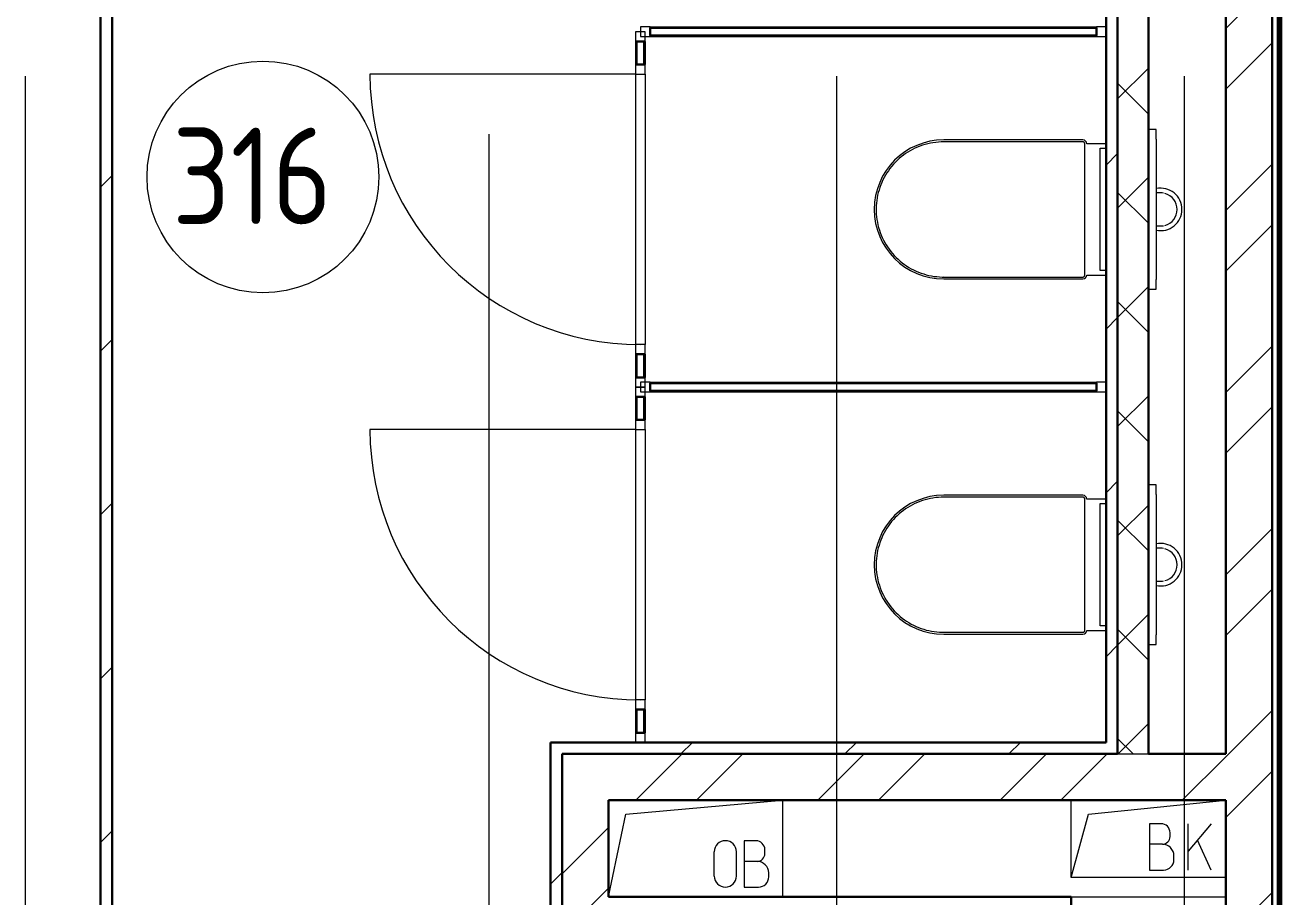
# Model space of a CAD drawing. Header units: millimetres. Extents: x -259809 to 472825, y -397243 to 31861.
# Drawn here: x 291771 to 295024, y -360077 to -357820 of the extents above; entities that cross this region are included whole.
import ezdxf

# ---------------------------------------------------------------- set-up
doc = ezdxf.new("R2010")
doc.units = ezdxf.units.MM
doc.linetypes.add('ADSK_Линия сетки', pattern=[25, 20, -2.5, 0, -2.5])
for name, color, linetype, lineweight in [('Витраж', 252, 'Continuous', 9), ('Двери', 252, 'Continuous', 9), ('Марки помещений', 252, 'Continuous', 20), ('Ограждение', 252, 'Continuous', 9), ('Оси', 252, 'Continuous', 9), ('Перекрытие', 252, 'Continuous', 18), ('Сантехника', 252, 'Continuous', 18), ('Стены внутренние', 252, 'Continuous', 18), ('Стены наружные', 252, 'Continuous', 18), ('Стены разрез', 7, 'Continuous', 30), ('Стены штриховка', 7, 'Continuous', 9)]:
    doc.layers.add(name, color=color, linetype=linetype, lineweight=lineweight)
doc.styles.add('GOST Common_2', font='', dxfattribs={"width": 0.9, "height": 250})
doc.styles.get('GOST Common_2').set_extended_font_data('GOST type B')

# ---------------------------------------------------------------- blocks, each defined once
blk = doc.blocks.new('3 этаж')
at = {"color": 251, "lineweight": 18, "true_color": 0x636466}
for p, q in [((293325.9, -7174.3), (293731.4, -7138.4)), ((293731.4, -7138.4), (293731.4, -7388.4)), ((294478.8, -7338.4), (294478.8, -7138.4)), ((294523.4, -7174.3), (294878.8, -7138.4)), ((293281.4, -7388.4), (293325.9, -7174.3)), ((294478.8, -7338.4), (294523.4, -7174.3)), ((294711.1, -7198.9), (294681.1, -7198.9)), ((294681.1, -7198.9), (294681.1, -7318.9)), ((294841.1, -7198.9), (294781.1, -7270.4)), ((294781.1, -7318.9), (294781.1, -7198.9)), ((293662.5, -7243.1), (293632.5, -7243.1)), ((293632.5, -7243.1), (293632.5, -7363.1)), ((294714.5, -7252.2), (294681.1, -7252.2)), ((294734.5, -7232.2), (294734.5, -7222.2)), ((294841.1, -7318.9), (294805.2, -7241.8)), ((293555, -7334.5), (293555, -7271.8)), ((293612.4, -7334.5), (293612.4, -7271.8)), ((293685.8, -7276.5), (293685.8, -7266.5)), ((294744.5, -7292.2), (294744.5, -7282.2)), ((293665.8, -7296.5), (293632.5, -7296.5)), ((293695.8, -7336.5), (293695.8, -7326.5)), ((294878.8, -7338.4), (294478.8, -7338.4)), ((294681.1, -7318.9), (294717.8, -7318.9)), ((293632.5, -7363.1), (293669.2, -7363.1))]:
    blk.add_line(p, q, dxfattribs=at)
for centre, radius, start, end in [((294711.1, -7222.2), 23.3, 0, 90), ((293583.7, -7271.8), 28.7, 0, 180), ((293662.5, -7266.5), 23.3, 0, 90), ((294714.5, -7232.2), 20, 270, 0), ((294714.5, -7282.2), 30, 0, 90), ((293665.8, -7276.5), 20, 270, 0), ((293665.8, -7326.5), 30, 0, 90), ((294717.8, -7292.2), 26.7, 270, 0), ((293583.7, -7334.5), 28.7, 180, 0), ((293669.2, -7336.5), 26.7, 270, 0)]:
    blk.add_arc(centre, radius, start, end, dxfattribs=at)
at = {"layer": 'Витраж', "color": 251, "lineweight": 18, "true_color": 0x636466, "extrusion": (0, 0, -1)}
for p, q in [((293388.8, -5135.9), (293363.8, -5135.9)), ((293363.8, -5135.9), (293363.8, -5160.9)), ((293388.8, -5160.9), (293388.8, -5135.9)), ((293376.3, -5148.4), (293351.3, -5148.4)), ((293351.3, -5148.4), (293351.3, -5173.4)), ((293363.8, -5160.9), (293388.8, -5160.9)), ((293376.3, -5173.4), (293376.3, -5148.4)), ((293351.3, -5173.4), (293376.3, -5173.4)), ((293376.3, -5233.4), (293351.3, -5233.4)), ((293351.3, -5233.4), (293351.3, -5258.4)), ((293376.3, -5258.4), (293376.3, -5233.4)), ((293351.3, -5258.4), (293376.3, -5258.4)), ((293376.3, -5958.4), (293351.3, -5958.4)), ((293351.3, -5958.4), (293351.3, -5983.4)), ((293351.3, -5983.4), (293376.3, -5983.4)), ((293376.3, -5983.4), (293376.3, -5958.4)), ((293376.3, -6068.4), (293351.3, -6068.4)), ((293351.3, -6068.4), (293351.3, -6093.4)), ((293388.8, -6055.9), (293363.8, -6055.9)), ((293363.8, -6055.9), (293363.8, -6080.9)), ((293363.8, -6080.9), (293388.8, -6080.9)), ((293376.3, -6093.4), (293376.3, -6068.4)), ((293388.8, -6080.9), (293388.8, -6055.9)), ((293351.3, -6093.4), (293376.3, -6093.4)), ((293376.3, -6153.4), (293351.3, -6153.4)), ((293351.3, -6153.4), (293351.3, -6178.4)), ((293351.3, -6178.4), (293376.3, -6178.4)), ((293376.3, -6178.4), (293376.3, -6153.4)), ((293376.3, -6878.4), (293351.3, -6878.4)), ((293351.3, -6878.4), (293351.3, -6903.4)), ((293376.3, -6903.4), (293376.3, -6878.4)), ((293351.3, -6903.4), (293376.3, -6903.4))]:
    blk.add_line(p, q, dxfattribs=at)
at = {"layer": 'Витраж', "color": 251, "true_color": 0x636466}
for p, q in [((293388.8, -5135.9), (294543.8, -5135.9)), ((293388.8, -5160.9), (294543.8, -5160.9)), ((293351.3, -5173.4), (293351.3, -5233.4)), ((293376.3, -5173.4), (293376.3, -5233.4)), ((293351.3, -5258.4), (293351.3, -5958.4)), ((293376.3, -5258.4), (293376.3, -5958.4)), ((293351.3, -5983.4), (293351.3, -6043.4)), ((293376.3, -5983.4), (293376.3, -6043.4)), ((293388.8, -6055.9), (294543.8, -6055.9)), ((293388.8, -6080.9), (294543.8, -6080.9)), ((293351.3, -6093.4), (293351.3, -6153.4)), ((293376.3, -6093.4), (293376.3, -6153.4)), ((293351.3, -6178.4), (293351.3, -6878.4)), ((293376.3, -6178.4), (293376.3, -6878.4)), ((293351.3, -6903.4), (293351.3, -6963.4)), ((293376.3, -6903.4), (293376.3, -6963.4))]:
    blk.add_line(p, q, dxfattribs=at)
at = {"layer": 'Витраж', "color": 251, "lineweight": 18, "true_color": 0x636466}
for p, q in [((294568.8, -5135.9), (294543.8, -5135.9)), ((294543.8, -5135.9), (294543.8, -5160.9)), ((294568.8, -5160.9), (294568.8, -5135.9)), ((294543.8, -5160.9), (294568.8, -5160.9)), ((293376.3, -6043.4), (293351.3, -6043.4)), ((293351.3, -6043.4), (293351.3, -6068.4)), ((293376.3, -6068.4), (293376.3, -6043.4)), ((293351.3, -6068.4), (293376.3, -6068.4)), ((294568.8, -6055.9), (294543.8, -6055.9)), ((294543.8, -6055.9), (294543.8, -6080.9)), ((294543.8, -6080.9), (294568.8, -6080.9)), ((294568.8, -6080.9), (294568.8, -6055.9)), ((293376.3, -6963.4), (293351.3, -6963.4)), ((293351.3, -6963.4), (293351.3, -6988.4)), ((293351.3, -6988.4), (293376.3, -6988.4)), ((293376.3, -6988.4), (293376.3, -6963.4))]:
    blk.add_line(p, q, dxfattribs=at)
at = {"layer": 'Двери', "color": 251, "true_color": 0x636466}
for p, q in [((293351.3, -5258.4), (292663.8, -5258.4)), ((293351.3, -6178.4), (292663.8, -6178.4))]:
    blk.add_line(p, q, dxfattribs=at)
for centre in [(293363.8, -5258.4), (293363.8, -6178.4)]:
    blk.add_arc(centre, 700, 180, 270, dxfattribs=at)
at = {"layer": 'Марки помещений', "color": 251, "true_color": 0x636466}
blk.add_circle((292386.8, -5524.4), 300, dxfattribs=at)
at = {"layer": 'Ограждение', "color": 251, "true_color": 0x636466}
blk.add_line((295023.8, -9123.6), (295023.8, -3163.4), dxfattribs=at)
at = {"layer": 'Оси', "color": 251, "linetype": 'ADSK_Линия сетки', "ltscale": 200, "true_color": 0x636466}
for p, q in [((292971.4, 34587.2), (292971.4, -31389.6)), ((291771.4, -263.4), (291771.4, -31389.6)), ((293871.4, -263.4), (293871.4, -30119.6)), ((294771.4, -263.4), (294771.4, -30119.6))]:
    blk.add_line(p, q, dxfattribs=at)
at = {"layer": 'Перекрытие', "color": 251, "true_color": 0x636466}
for p, q in [((293731.4, -7138.4), (293731.4, -7388.4)), ((294478.8, -7338.4), (294478.8, -7138.4)), ((294878.8, -7338.4), (294478.8, -7338.4))]:
    blk.add_line(p, q, dxfattribs=at)
at = {"layer": 'Сантехника', "color": 251, "true_color": 0x636466}
for p, q in [((294508.8, -5428.4), (294148.8, -5428.4)), ((294050, -5464), (294044.3, -5468.1)), ((294055.9, -5460.2), (294050, -5464)), ((294061.9, -5456.6), (294055.9, -5460.2)), ((294068, -5453.2), (294061.9, -5456.6)), ((294074.3, -5450.1), (294068, -5453.2)), ((294080.7, -5447.2), (294074.3, -5450.1)), ((294087.2, -5444.6), (294080.7, -5447.2)), ((294093.8, -5442.3), (294087.2, -5444.6)), ((294100.5, -5440.2), (294093.8, -5442.3)), ((294107.2, -5438.4), (294100.5, -5440.2)), ((294114.1, -5436.9), (294107.2, -5438.4)), ((294120.9, -5435.7), (294114.1, -5436.9)), ((294127.9, -5434.7), (294120.9, -5435.7)), ((294134.8, -5434), (294127.9, -5434.7)), ((294141.8, -5433.6), (294134.8, -5434)), ((294148.8, -5433.4), (294141.8, -5433.6)), ((294508.8, -5433.4), (294148.8, -5433.4)), ((294508.9, -5433.4), (294508.8, -5433.4)), ((294509.1, -5433.4), (294508.9, -5433.4)), ((294509.3, -5433.4), (294509.1, -5433.4)), ((294509.5, -5433.5), (294509.3, -5433.4)), ((294509.7, -5433.5), (294509.5, -5433.5)), ((294509.9, -5433.5), (294509.7, -5433.5)), ((294510.1, -5433.6), (294509.9, -5433.5)), ((294510.3, -5433.6), (294510.1, -5433.6)), ((294510.4, -5433.7), (294510.3, -5433.6)), ((294510.6, -5433.8), (294510.4, -5433.7)), ((294510.8, -5433.8), (294510.6, -5433.8)), ((294511, -5433.9), (294510.8, -5433.8)), ((294511.2, -5434), (294511, -5433.9)), ((294511.4, -5434.1), (294511.2, -5434)), ((294511.5, -5434.2), (294511.4, -5434.1)), ((294511.7, -5434.3), (294511.5, -5434.2)), ((294511.9, -5434.4), (294511.7, -5434.3)), ((294512, -5434.6), (294511.9, -5434.4)), ((294512.2, -5434.7), (294512, -5434.6)), ((294512.3, -5434.8), (294512.2, -5434.7)), ((294512.4, -5435), (294512.3, -5434.8)), ((294512.6, -5435.1), (294512.4, -5435)), ((294512.7, -5435.3), (294512.6, -5435.1)), ((294512.8, -5435.4), (294512.7, -5435.3)), ((294512.9, -5435.6), (294512.8, -5435.4)), ((294513.1, -5435.8), (294512.9, -5435.6)), ((294513.2, -5435.9), (294513.1, -5435.8)), ((294513.3, -5436.1), (294513.2, -5435.9)), ((294513.3, -5436.3), (294513.3, -5436.1)), ((294513.4, -5436.5), (294513.3, -5436.3)), ((294513.5, -5436.7), (294513.4, -5436.5)), ((294513.6, -5436.8), (294513.5, -5436.7)), ((294513.6, -5437), (294513.6, -5436.8)), ((294513.7, -5437.2), (294513.6, -5437)), ((294513.7, -5437.4), (294513.7, -5437.2)), ((294513.8, -5437.6), (294513.7, -5437.4)), ((294513.8, -5437.8), (294513.8, -5437.6)), ((294513.8, -5438), (294513.8, -5437.8)), ((294513.8, -5438.2), (294513.8, -5438)), ((294513.8, -5438.4), (294513.8, -5438.2)), ((294513.8, -5778.4), (294513.8, -5438.4)), ((294568.8, -5438.4), (294518.8, -5438.4)), ((294553.8, -5766.6), (294553.8, -5450.2)), ((294553.8, -5450.2), (294568.8, -5450.2)), ((294018.5, -5491.6), (294013.9, -5496.9)), ((294023.3, -5486.5), (294018.5, -5491.6)), ((294028.3, -5481.6), (294023.3, -5486.5)), ((294033.4, -5476.9), (294028.3, -5481.6)), ((294038.8, -5472.3), (294033.4, -5476.9)), ((294044.3, -5468.1), (294038.8, -5472.3)), ((293994.5, -5525.9), (293991.3, -5532.2)), ((293997.9, -5519.8), (293994.5, -5525.9)), ((294001.6, -5513.9), (293997.9, -5519.8)), ((294005.5, -5508.1), (294001.6, -5513.9)), ((294009.6, -5502.4), (294005.5, -5508.1)), ((294013.9, -5496.9), (294009.6, -5502.4)), ((293981.2, -5558.2), (293979.3, -5565)), ((293983.3, -5551.6), (293981.2, -5558.2)), ((293985.7, -5545), (293983.3, -5551.6)), ((293988.4, -5538.5), (293985.7, -5545)), ((293991.3, -5532.2), (293988.4, -5538.5)), ((293974.5, -5592.6), (293974, -5599.5)), ((293975.3, -5585.6), (293974.5, -5592.6)), ((293976.4, -5578.7), (293975.3, -5585.6)), ((293977.7, -5571.8), (293976.4, -5578.7)), ((293979.3, -5565), (293977.7, -5571.8)), ((293974, -5599.5), (293973.8, -5606.5)), ((293973.8, -5606.5), (293973.9, -5613.5)), ((293973.9, -5613.5), (293974.2, -5620.5)), ((293974.2, -5620.5), (293974.9, -5627.5)), ((293974.9, -5627.5), (293975.8, -5634.4)), ((293975.8, -5634.4), (293976.9, -5641.3)), ((293976.9, -5641.3), (293978.4, -5648.2)), ((293978.4, -5648.2), (293980.1, -5655)), ((293980.1, -5655), (293982.1, -5661.7)), ((293982.1, -5661.7), (293984.4, -5668.3)), ((293984.4, -5668.3), (293986.9, -5674.8)), ((293986.9, -5674.8), (293989.7, -5681.2)), ((293989.7, -5681.2), (293992.7, -5687.6)), ((293992.7, -5687.6), (293996, -5693.7)), ((293996, -5693.7), (293999.6, -5699.8)), ((293999.6, -5699.8), (294003.3, -5705.7)), ((294003.3, -5705.7), (294007.3, -5711.4)), ((294007.3, -5711.4), (294011.6, -5717)), ((294011.6, -5717), (294016, -5722.4)), ((294016, -5722.4), (294020.7, -5727.6)), ((294020.7, -5727.6), (294025.6, -5732.6)), ((294025.6, -5732.6), (294030.6, -5737.5)), ((294030.6, -5737.5), (294035.9, -5742.1)), ((294035.9, -5742.1), (294041.3, -5746.5)), ((294041.3, -5746.5), (294046.9, -5750.7)), ((294046.9, -5750.7), (294052.7, -5754.6)), ((294052.7, -5754.6), (294058.6, -5758.4)), ((294058.6, -5758.4), (294064.7, -5761.9)), ((294064.7, -5761.9), (294070.9, -5765.1)), ((294070.9, -5765.1), (294077.2, -5768.1)), ((294077.2, -5768.1), (294083.7, -5770.8)), ((294083.7, -5770.8), (294090.2, -5773.3)), ((294090.2, -5773.3), (294096.8, -5775.5)), ((294096.8, -5775.5), (294103.6, -5777.5)), ((294103.6, -5777.5), (294110.4, -5779.1)), ((294110.4, -5779.1), (294117.2, -5780.5)), ((294117.2, -5780.5), (294124.1, -5781.7)), ((294124.1, -5781.7), (294131.1, -5782.5)), ((294131.1, -5782.5), (294138.1, -5783.1)), ((294138.1, -5783.1), (294145, -5783.4)), ((294145, -5783.4), (294148.8, -5783.4)), ((294148.8, -5783.4), (294508.8, -5783.4)), ((294148.8, -5788.4), (294508.8, -5788.4)), ((294508.8, -5783.4), (294509, -5783.4)), ((294509, -5783.4), (294509.2, -5783.4)), ((294509.2, -5783.4), (294509.4, -5783.4)), ((294509.4, -5783.4), (294509.6, -5783.4)), ((294509.6, -5783.4), (294509.8, -5783.3)), ((294509.8, -5783.3), (294510, -5783.3)), ((294510, -5783.3), (294510.2, -5783.2)), ((294510.2, -5783.2), (294510.4, -5783.2)), ((294510.4, -5783.2), (294510.6, -5783.1)), ((294510.6, -5783.1), (294510.8, -5783)), ((294510.8, -5783), (294511, -5782.9)), ((294511, -5782.9), (294511.1, -5782.9)), ((294511.1, -5782.9), (294511.3, -5782.8)), ((294511.3, -5782.8), (294511.5, -5782.7)), ((294511.5, -5782.7), (294511.6, -5782.5)), ((294511.6, -5782.5), (294511.8, -5782.4)), ((294511.8, -5782.4), (294512, -5782.3)), ((294512, -5782.3), (294512.1, -5782.2)), ((294512.1, -5782.2), (294512.3, -5782)), ((294512.3, -5782), (294512.4, -5781.9)), ((294512.4, -5781.9), (294512.5, -5781.8)), ((294512.5, -5781.8), (294512.7, -5781.6)), ((294512.7, -5781.6), (294512.8, -5781.5)), ((294512.8, -5781.5), (294512.9, -5781.3)), ((294512.9, -5781.3), (294513, -5781.1)), ((294513, -5781.1), (294513.1, -5781)), ((294513.1, -5781), (294513.2, -5780.8)), ((294513.2, -5780.8), (294513.3, -5780.6)), ((294513.3, -5780.6), (294513.4, -5780.4)), ((294513.4, -5780.4), (294513.5, -5780.2)), ((294513.5, -5780.2), (294513.6, -5780)), ((294513.6, -5779.9), (294513.7, -5779.7)), ((294513.6, -5780), (294513.6, -5779.9)), ((294513.7, -5779.5), (294513.8, -5779.3)), ((294513.7, -5779.7), (294513.7, -5779.5)), ((294513.8, -5778.5), (294513.8, -5778.4)), ((294513.8, -5778.7), (294513.8, -5778.5)), ((294513.8, -5778.9), (294513.8, -5778.7)), ((294513.8, -5779.1), (294513.8, -5778.9)), ((294513.8, -5779.3), (294513.8, -5779.1)), ((294518.8, -5778.4), (294568.8, -5778.4)), ((294568.8, -5766.6), (294553.8, -5766.6)), ((294068, -6373.2), (294061.9, -6376.6)), ((294074.3, -6370.1), (294068, -6373.2)), ((294080.7, -6367.2), (294074.3, -6370.1)), ((294087.2, -6364.6), (294080.7, -6367.2)), ((294093.8, -6362.3), (294087.2, -6364.6)), ((294100.5, -6360.2), (294093.8, -6362.3)), ((294107.2, -6358.4), (294100.5, -6360.2)), ((294114.1, -6356.9), (294107.2, -6358.4)), ((294120.9, -6355.7), (294114.1, -6356.9)), ((294127.9, -6354.7), (294120.9, -6355.7)), ((294134.8, -6354), (294127.9, -6354.7)), ((294141.8, -6353.6), (294134.8, -6354)), ((294148.8, -6353.4), (294141.8, -6353.6)), ((294508.8, -6348.4), (294148.8, -6348.4)), ((294508.8, -6353.4), (294148.8, -6353.4)), ((294508.9, -6353.4), (294508.8, -6353.4)), ((294509.1, -6353.4), (294508.9, -6353.4)), ((294509.3, -6353.4), (294509.1, -6353.4)), ((294509.5, -6353.5), (294509.3, -6353.4)), ((294509.7, -6353.5), (294509.5, -6353.5)), ((294509.9, -6353.5), (294509.7, -6353.5)), ((294510.1, -6353.6), (294509.9, -6353.5)), ((294510.3, -6353.6), (294510.1, -6353.6)), ((294510.4, -6353.7), (294510.3, -6353.6)), ((294510.6, -6353.8), (294510.4, -6353.7)), ((294510.8, -6353.8), (294510.6, -6353.8)), ((294511, -6353.9), (294510.8, -6353.8)), ((294511.2, -6354), (294511, -6353.9)), ((294511.4, -6354.1), (294511.2, -6354)), ((294511.5, -6354.2), (294511.4, -6354.1)), ((294511.7, -6354.3), (294511.5, -6354.2)), ((294511.9, -6354.4), (294511.7, -6354.3)), ((294512, -6354.6), (294511.9, -6354.4)), ((294512.2, -6354.7), (294512, -6354.6)), ((294512.3, -6354.8), (294512.2, -6354.7)), ((294512.4, -6355), (294512.3, -6354.8)), ((294512.6, -6355.1), (294512.4, -6355)), ((294512.7, -6355.3), (294512.6, -6355.1)), ((294512.8, -6355.4), (294512.7, -6355.3)), ((294512.9, -6355.6), (294512.8, -6355.4)), ((294513.1, -6355.8), (294512.9, -6355.6)), ((294513.2, -6355.9), (294513.1, -6355.8)), ((294513.3, -6356.1), (294513.2, -6355.9)), ((294513.3, -6356.3), (294513.3, -6356.1)), ((294513.4, -6356.5), (294513.3, -6356.3)), ((294513.5, -6356.7), (294513.4, -6356.5)), ((294513.6, -6356.8), (294513.5, -6356.7)), ((294513.6, -6357), (294513.6, -6356.8)), ((294513.7, -6357.2), (294513.6, -6357)), ((294513.7, -6357.4), (294513.7, -6357.2)), ((294513.8, -6357.6), (294513.7, -6357.4)), ((294513.8, -6357.8), (294513.8, -6357.6)), ((294513.8, -6358), (294513.8, -6357.8)), ((294513.8, -6358.2), (294513.8, -6358)), ((294513.8, -6358.4), (294513.8, -6358.2)), ((294513.8, -6698.4), (294513.8, -6358.4)), ((294568.8, -6358.4), (294518.8, -6358.4)), ((294553.8, -6686.6), (294553.8, -6370.2)), ((294553.8, -6370.2), (294568.8, -6370.2)), ((294023.3, -6406.5), (294018.5, -6411.6)), ((294028.3, -6401.6), (294023.3, -6406.5)), ((294033.4, -6396.9), (294028.3, -6401.6)), ((294038.8, -6392.3), (294033.4, -6396.9)), ((294044.3, -6388.1), (294038.8, -6392.3)), ((294050, -6384), (294044.3, -6388.1)), ((294055.9, -6380.2), (294050, -6384)), ((294061.9, -6376.6), (294055.9, -6380.2)), ((293997.9, -6439.8), (293994.5, -6445.9)), ((294001.6, -6433.9), (293997.9, -6439.8)), ((294005.5, -6428.1), (294001.6, -6433.9)), ((294009.6, -6422.4), (294005.5, -6428.1)), ((294013.9, -6416.9), (294009.6, -6422.4)), ((294018.5, -6411.6), (294013.9, -6416.9)), ((293983.3, -6471.6), (293981.2, -6478.2)), ((293985.7, -6465), (293983.3, -6471.6)), ((293988.4, -6458.5), (293985.7, -6465)), ((293991.3, -6452.2), (293988.4, -6458.5)), ((293994.5, -6445.9), (293991.3, -6452.2)), ((293976.4, -6498.7), (293975.3, -6505.6)), ((293977.7, -6491.8), (293976.4, -6498.7)), ((293979.3, -6485), (293977.7, -6491.8)), ((293981.2, -6478.2), (293979.3, -6485)), ((293974, -6519.5), (293973.8, -6526.5)), ((293973.8, -6526.5), (293973.9, -6533.5)), ((293973.9, -6533.5), (293974.2, -6540.5)), ((293974.5, -6512.6), (293974, -6519.5)), ((293975.3, -6505.6), (293974.5, -6512.6)), ((293974.2, -6540.5), (293974.9, -6547.5)), ((293974.9, -6547.5), (293975.8, -6554.4)), ((293975.8, -6554.4), (293976.9, -6561.3)), ((293976.9, -6561.3), (293978.4, -6568.2)), ((293978.4, -6568.2), (293980.1, -6575)), ((293980.1, -6575), (293982.1, -6581.7)), ((293982.1, -6581.7), (293984.4, -6588.3)), ((293984.4, -6588.3), (293986.9, -6594.8)), ((293986.9, -6594.8), (293989.7, -6601.2)), ((293989.7, -6601.2), (293992.7, -6607.6)), ((293992.7, -6607.6), (293996, -6613.7)), ((293996, -6613.7), (293999.6, -6619.8)), ((293999.6, -6619.8), (294003.3, -6625.7)), ((294003.3, -6625.7), (294007.3, -6631.4)), ((294007.3, -6631.4), (294011.6, -6637)), ((294011.6, -6637), (294016, -6642.4)), ((294016, -6642.4), (294020.7, -6647.6)), ((294020.7, -6647.6), (294025.6, -6652.6)), ((294025.6, -6652.6), (294030.6, -6657.5)), ((294030.6, -6657.5), (294035.9, -6662.1)), ((294035.9, -6662.1), (294041.3, -6666.5)), ((294041.3, -6666.5), (294046.9, -6670.7)), ((294046.9, -6670.7), (294052.7, -6674.6)), ((294052.7, -6674.6), (294058.6, -6678.4)), ((294058.6, -6678.4), (294064.7, -6681.9)), ((294064.7, -6681.9), (294070.9, -6685.1)), ((294070.9, -6685.1), (294077.2, -6688.1)), ((294077.2, -6688.1), (294083.7, -6690.8)), ((294083.7, -6690.8), (294090.2, -6693.3)), ((294090.2, -6693.3), (294096.8, -6695.5)), ((294096.8, -6695.5), (294103.6, -6697.5)), ((294103.6, -6697.5), (294110.4, -6699.1)), ((294110.4, -6699.1), (294117.2, -6700.5)), ((294513.5, -6700.2), (294513.6, -6700)), ((294513.6, -6699.9), (294513.7, -6699.7)), ((294513.6, -6700), (294513.6, -6699.9)), ((294513.7, -6699.5), (294513.8, -6699.3)), ((294513.7, -6699.7), (294513.7, -6699.5)), ((294513.8, -6698.5), (294513.8, -6698.4)), ((294513.8, -6698.7), (294513.8, -6698.5)), ((294513.8, -6698.9), (294513.8, -6698.7)), ((294513.8, -6699.1), (294513.8, -6698.9)), ((294513.8, -6699.3), (294513.8, -6699.1)), ((294518.8, -6698.4), (294568.8, -6698.4)), ((294568.8, -6686.6), (294553.8, -6686.6)), ((294117.2, -6700.5), (294124.1, -6701.7)), ((294124.1, -6701.7), (294131.1, -6702.5)), ((294131.1, -6702.5), (294138.1, -6703.1)), ((294138.1, -6703.1), (294145, -6703.4)), ((294145, -6703.4), (294148.8, -6703.4)), ((294148.8, -6703.4), (294508.8, -6703.4)), ((294148.8, -6708.4), (294508.8, -6708.4)), ((294508.8, -6703.4), (294509, -6703.4)), ((294509, -6703.4), (294509.2, -6703.4)), ((294509.2, -6703.4), (294509.4, -6703.4)), ((294509.4, -6703.4), (294509.6, -6703.4)), ((294509.6, -6703.4), (294509.8, -6703.3)), ((294509.8, -6703.3), (294510, -6703.3)), ((294510, -6703.3), (294510.2, -6703.2)), ((294510.2, -6703.2), (294510.4, -6703.2)), ((294510.4, -6703.2), (294510.6, -6703.1)), ((294510.6, -6703.1), (294510.8, -6703)), ((294510.8, -6703), (294511, -6702.9)), ((294511, -6702.9), (294511.1, -6702.9)), ((294511.1, -6702.9), (294511.3, -6702.8)), ((294511.3, -6702.8), (294511.5, -6702.7)), ((294511.5, -6702.7), (294511.6, -6702.5)), ((294511.6, -6702.5), (294511.8, -6702.4)), ((294511.8, -6702.4), (294512, -6702.3)), ((294512, -6702.3), (294512.1, -6702.2)), ((294512.1, -6702.2), (294512.3, -6702)), ((294512.3, -6702), (294512.4, -6701.9)), ((294512.4, -6701.9), (294512.5, -6701.8)), ((294512.5, -6701.8), (294512.7, -6701.6)), ((294512.7, -6701.6), (294512.8, -6701.5)), ((294512.8, -6701.5), (294512.9, -6701.3)), ((294512.9, -6701.3), (294513, -6701.1)), ((294513, -6701.1), (294513.1, -6701)), ((294513.1, -6701), (294513.2, -6700.8)), ((294513.2, -6700.8), (294513.3, -6700.6)), ((294513.3, -6700.6), (294513.4, -6700.4)), ((294513.4, -6700.4), (294513.5, -6700.2))]:
    blk.add_line(p, q, dxfattribs=at)
at = {"layer": 'Сантехника', "color": 251, "lineweight": 9, "true_color": 0x636466}
for p, q in [((294698.8, -5401.7), (294678.8, -5401.7)), ((294698.8, -5426.7), (294698.8, -5401.7)), ((294698.8, -5426.7), (294698.8, -5790.2)), ((294700.3, -5565.7), (294699.1, -5565.7)), ((294701.4, -5565.7), (294700.3, -5565.7)), ((294702.4, -5565.7), (294701.4, -5565.7)), ((294703.4, -5565.7), (294702.4, -5565.7)), ((294704.3, -5565.7), (294703.4, -5565.7)), ((294705.2, -5565.7), (294704.3, -5565.7)), ((294706, -5565.7), (294705.2, -5565.7)), ((294706.7, -5565.7), (294706, -5565.7)), ((294707.4, -5565.7), (294706.7, -5565.7)), ((294708, -5565.7), (294707.4, -5565.7)), ((294708.5, -5565.7), (294708, -5565.7)), ((294709, -5565.7), (294708.5, -5565.7)), ((294709.4, -5565.7), (294709, -5565.7)), ((294709.7, -5565.7), (294709.4, -5565.7)), ((294709.9, -5565.7), (294709.7, -5565.7)), ((294710.1, -5565.7), (294709.9, -5565.7)), ((294710.2, -5565.7), (294710.1, -5565.7)), ((294710.3, -5565.7), (294710.2, -5565.7)), ((294700, -5651.1), (294701.1, -5651.1)), ((294701.1, -5651.1), (294702.1, -5651.1)), ((294702.1, -5651.1), (294703.1, -5651.1)), ((294703.1, -5651.1), (294704.1, -5651.1)), ((294704.1, -5651.1), (294705, -5651.1)), ((294705, -5651.1), (294705.8, -5651.1)), ((294705.8, -5651.1), (294706.5, -5651.1)), ((294706.5, -5651.1), (294707.2, -5651.1)), ((294707.2, -5651.1), (294707.8, -5651.1)), ((294707.8, -5651.1), (294708.4, -5651.1)), ((294708.4, -5651.1), (294708.9, -5651.1)), ((294708.9, -5651.1), (294709.3, -5651.1)), ((294709.3, -5651.1), (294709.6, -5651.1)), ((294709.6, -5651.1), (294709.9, -5651.1)), ((294709.9, -5651.1), (294710.1, -5651.1)), ((294710.1, -5651.1), (294710.2, -5651.1)), ((294710.2, -5651.1), (294710.3, -5651.1)), ((294710.3, -5651.1), (294710.3, -5651.1)), ((294678.8, -5815.2), (294698.8, -5815.2)), ((294698.8, -5815.2), (294698.8, -5790.2)), ((294698.8, -6321.7), (294678.8, -6321.7)), ((294698.8, -6346.7), (294698.8, -6321.7)), ((294698.8, -6346.7), (294698.8, -6710.2)), ((294700.3, -6485.7), (294699.1, -6485.7)), ((294701.4, -6485.7), (294700.3, -6485.7)), ((294702.4, -6485.7), (294701.4, -6485.7)), ((294703.4, -6485.7), (294702.4, -6485.7)), ((294704.3, -6485.7), (294703.4, -6485.7)), ((294705.2, -6485.7), (294704.3, -6485.7)), ((294706, -6485.7), (294705.2, -6485.7)), ((294706.7, -6485.7), (294706, -6485.7)), ((294707.4, -6485.7), (294706.7, -6485.7)), ((294708, -6485.7), (294707.4, -6485.7)), ((294708.5, -6485.7), (294708, -6485.7)), ((294709, -6485.7), (294708.5, -6485.7)), ((294709.4, -6485.7), (294709, -6485.7)), ((294709.7, -6485.7), (294709.4, -6485.7)), ((294709.9, -6485.7), (294709.7, -6485.7)), ((294710.1, -6485.7), (294709.9, -6485.7)), ((294710.2, -6485.7), (294710.1, -6485.7)), ((294710.3, -6485.7), (294710.2, -6485.7)), ((294700, -6571.1), (294701.1, -6571.1)), ((294701.1, -6571.1), (294702.1, -6571.1)), ((294702.1, -6571.1), (294703.1, -6571.1)), ((294703.1, -6571.1), (294704.1, -6571.1)), ((294704.1, -6571.1), (294705, -6571.1)), ((294705, -6571.1), (294705.8, -6571.1)), ((294705.8, -6571.1), (294706.5, -6571.1)), ((294706.5, -6571.1), (294707.2, -6571.1)), ((294707.2, -6571.1), (294707.8, -6571.1)), ((294707.8, -6571.1), (294708.4, -6571.1)), ((294708.4, -6571.1), (294708.9, -6571.1)), ((294708.9, -6571.1), (294709.3, -6571.1)), ((294709.3, -6571.1), (294709.6, -6571.1)), ((294709.6, -6571.1), (294709.9, -6571.1)), ((294709.9, -6571.1), (294710.1, -6571.1)), ((294710.1, -6571.1), (294710.2, -6571.1)), ((294710.2, -6571.1), (294710.3, -6571.1)), ((294710.3, -6571.1), (294710.3, -6571.1)), ((294698.8, -6735.2), (294698.8, -6710.2)), ((294678.8, -6735.2), (294698.8, -6735.2))]:
    blk.add_line(p, q, dxfattribs=at)
at = {"layer": 'Сантехника', "color": 251, "true_color": 0x636466}
for centre, radius, start, end in [((294148.8, -5608.4), 180, 90, 270), ((294508.8, -5438.4), 10, 0, 90), ((294148.8, -5608.4), 175, 90, 90.9078), ((294148.8, -5608.4), 175, 90, 90.9078), ((294508.8, -5438.4), 5, 60, 90), ((294508.8, -5438.4), 5, 60, 90), ((294508.8, -5438.4), 5, 60, 75), ((294508.8, -5438.4), 5, 0, 30), ((294508.8, -5438.4), 5, 0, 30), ((294508.8, -5438.4), 5, 0, 30), ((294148.8, -5608.4), 175, 269.0922, 270), ((294148.8, -5608.4), 175, 269.0922, 270), ((294508.8, -5778.4), 10, 270, 0), ((294508.8, -5778.4), 5, 270, 300), ((294508.8, -5778.4), 5, 270, 300), ((294508.8, -5778.4), 5, 285, 300), ((294508.8, -5778.4), 5, 330, 0), ((294508.8, -5778.4), 5, 330, 0), ((294508.8, -5778.4), 5, 330, 0), ((294148.8, -6528.4), 180, 90, 270), ((294148.8, -6528.4), 175, 90, 90.9078), ((294148.8, -6528.4), 175, 90, 90.9078), ((294508.8, -6358.4), 10, 0, 90), ((294508.8, -6358.4), 5, 60, 90), ((294508.8, -6358.4), 5, 60, 90), ((294508.8, -6358.4), 5, 60, 75), ((294508.8, -6358.4), 5, 0, 30), ((294508.8, -6358.4), 5, 0, 30), ((294508.8, -6358.4), 5, 0, 30), ((294508.8, -6698.4), 10, 270, 0), ((294508.8, -6698.4), 5, 330, 0), ((294508.8, -6698.4), 5, 330, 0), ((294508.8, -6698.4), 5, 330, 0), ((294148.8, -6528.4), 175, 269.0922, 270), ((294148.8, -6528.4), 175, 269.0922, 270), ((294508.8, -6698.4), 5, 270, 300), ((294508.8, -6698.4), 5, 270, 300), ((294508.8, -6698.4), 5, 285, 300)]:
    blk.add_arc(centre, radius, start, end, dxfattribs=at)
at = {"layer": 'Сантехника', "color": 251, "lineweight": 9, "true_color": 0x636466}
for centre, radius, start, end in [((294710.3, -5608.4), 55, 0, 102.0258), ((294710.3, -5608.4), 42.7, 92.2417, 94.1976), ((294710.3, -5608.4), 42.7, 87.9172, 90), ((294710.3, -5608.4), 42.7, 80.8699, 90), ((294710.3, -5608.4), 42.7, 0, 75), ((294710.3, -5608.4), 55, 257.9742, 0), ((294710.3, -5608.4), 42.7, 285, 0), ((294710.3, -5608.4), 42.7, 267.2428, 279.4986), ((294710.3, -5608.4), 42.7, 270, 272.5338), ((294710.3, -6528.4), 55, 0, 102.0258), ((294710.3, -6528.4), 42.7, 92.2417, 94.1976), ((294710.3, -6528.4), 42.7, 87.9172, 90), ((294710.3, -6528.4), 42.7, 80.8699, 90), ((294710.3, -6528.4), 42.7, 0, 75), ((294710.3, -6528.4), 55, 257.9742, 0), ((294710.3, -6528.4), 42.7, 285, 0), ((294710.3, -6528.4), 42.7, 267.2428, 279.4986), ((294710.3, -6528.4), 42.7, 270, 272.5338)]:
    blk.add_arc(centre, radius, start, end, dxfattribs=at)
at = {"layer": 'Стены внутренние', "color": 251, "lineweight": 30, "true_color": 0x636466}
blk.add_line((291966.4, -8968.4), (291966.4, -2963.4), dxfattribs=at)
at = {"layer": 'Стены наружные', "color": 251, "lineweight": 30, "true_color": 0x636466}
for p, q in [((294598.8, -2963.4), (294598.8, -7018.4)), ((294678.8, -7018.4), (294678.8, -2963.4)), ((294878.8, -2963.4), (294878.8, -7018.4)), ((291996.4, -8938.4), (291996.4, -2993.4)), ((294568.8, -2993.4), (294568.8, -6988.4)), ((294998.8, -9143.4), (294998.8, -3138.4)), ((295013.8, -9128.4), (295013.8, -3143.4)), ((295018.8, -9123.4), (295018.8, -3143.4)), ((293131.4, -6988.4), (293131.4, -7538.4)), ((294568.8, -6988.4), (293131.4, -6988.4)), ((293161.4, -7508.4), (293161.4, -7018.4)), ((293161.4, -7018.4), (294598.8, -7018.4)), ((294878.8, -7018.4), (294678.8, -7018.4)), ((293281.4, -7388.4), (293281.4, -7138.4)), ((293281.4, -7138.4), (294878.8, -7138.4)), ((294878.8, -7138.4), (294878.8, -7453.4)), ((294478.8, -7388.4), (293281.4, -7388.4)), ((294478.8, -7453.4), (294478.8, -7388.4))]:
    blk.add_line(p, q, dxfattribs=at)
at = {"layer": 'Стены наружные', "color": 251, "linetype": 'Continuous', "lineweight": 9, "true_color": 0x636466}
for p, q in [((294878.8, -5139.8), (294998.8, -5019.8)), ((294878.8, -5296.9), (294998.8, -5176.9)), ((295013.8, -5190.2), (295018.8, -5185.2)), ((294598.8, -5322.4), (294678.8, -5242.4)), ((295013.8, -5260.9), (295018.8, -5255.9)), ((294678.8, -5361.4), (294598.8, -5281.4)), ((295013.8, -5331.6), (295018.8, -5326.6)), ((295013.8, -5402.4), (295018.8, -5397.4)), ((294568.8, -5493.8), (294598.8, -5463.8)), ((294878.8, -5611.3), (294998.8, -5491.3)), ((295013.8, -5473.1), (295018.8, -5468.1)), ((291966.4, -5550.7), (291996.4, -5520.7)), ((294598.8, -5605.2), (294678.8, -5525.2)), ((295013.8, -5543.8), (295018.8, -5538.8)), ((294678.8, -5644.2), (294598.8, -5564.2)), ((295013.8, -5614.5), (295018.8, -5609.5)), ((294878.8, -5768.4), (294998.8, -5648.4)), ((295013.8, -5685.2), (295018.8, -5680.2)), ((295013.8, -5755.9), (295018.8, -5750.9)), ((294598.8, -5888.1), (294678.8, -5808.1)), ((295013.8, -5826.6), (295018.8, -5821.6)), ((294678.8, -5927.1), (294598.8, -5847.1)), ((294568.8, -5918.1), (294598.8, -5888.1)), ((295013.8, -5897.3), (295018.8, -5892.3)), ((291966.4, -5975), (291996.4, -5945)), ((294878.8, -6082.7), (294998.8, -5962.7)), ((295013.8, -5968), (295018.8, -5963)), ((295013.8, -6038.8), (295018.8, -6033.8)), ((294598.8, -6170.9), (294678.8, -6090.9)), ((295013.8, -6109.5), (295018.8, -6104.5)), ((294678.8, -6209.9), (294598.8, -6129.9)), ((294878.8, -6239.9), (294998.8, -6119.9)), ((295013.8, -6180.2), (295018.8, -6175.2)), ((295013.8, -6250.9), (295018.8, -6245.9)), ((294568.8, -6342.3), (294598.8, -6312.3)), ((295013.8, -6321.6), (295018.8, -6316.6)), ((291966.4, -6399.2), (291996.4, -6369.2)), ((294598.8, -6453.8), (294678.8, -6373.8)), ((295013.8, -6392.3), (295018.8, -6387.3)), ((294678.8, -6492.8), (294598.8, -6412.8)), ((294878.8, -6554.2), (294998.8, -6434.2)), ((295013.8, -6463), (295018.8, -6458)), ((295013.8, -6533.7), (295018.8, -6528.7)), ((294878.8, -6711.3), (294998.8, -6591.3)), ((295013.8, -6604.4), (295018.8, -6599.4)), ((294598.8, -6736.6), (294678.8, -6656.6)), ((294678.8, -6775.6), (294598.8, -6695.6)), ((295013.8, -6675.2), (295018.8, -6670.2)), ((294568.8, -6766.6), (294598.8, -6736.6)), ((295013.8, -6745.9), (295018.8, -6740.9)), ((291966.4, -6823.5), (291996.4, -6793.5)), ((295013.8, -6816.6), (295018.8, -6811.6)), ((295013.8, -6887.3), (295018.8, -6882.3)), ((294878.8, -7025.6), (294998.8, -6905.6)), ((294599.8, -7018.4), (294678.8, -6939.4)), ((295013.8, -6958), (295018.8, -6953)), ((293468.4, -7018.4), (293498.4, -6988.4)), ((293892.7, -7018.4), (293922.7, -6988.4)), ((294317, -7018.4), (294347, -6988.4)), ((294638.8, -7018.4), (294598.8, -6978.4)), ((293351.6, -7138.4), (293471.6, -7018.4)), ((293508.8, -7138.4), (293628.8, -7018.4)), ((293823.1, -7138.4), (293943.1, -7018.4)), ((293980.2, -7138.4), (294100.2, -7018.4)), ((294294.6, -7138.4), (294414.6, -7018.4)), ((294451.7, -7138.4), (294571.7, -7018.4)), ((295013.8, -7028.7), (295018.8, -7023.7)), ((294766, -7138.4), (294878.8, -7025.6)), ((294878.8, -7182.8), (294998.8, -7062.8)), ((295013.8, -7099.4), (295018.8, -7094.4)), ((295013.8, -7170.1), (295018.8, -7165.1)), ((291966.4, -7247.7), (291996.4, -7217.7)), ((293161.4, -7328.7), (293281.4, -7208.7)), ((295013.8, -7240.8), (295018.8, -7235.8)), ((295013.8, -7311.5), (295018.8, -7306.5)), ((293131.4, -7355.5), (293161.4, -7325.5)), ((293161.4, -7485.9), (293281.4, -7365.9)), ((294878.8, -7497.1), (294998.8, -7377.1)), ((295013.8, -7382.3), (295018.8, -7377.3))]:
    blk.add_line(p, q, dxfattribs=at)
at = {"layer": 'Стены наружные', "color": 251, "true_color": 0x636466}
blk.add_line((294478.8, -7388.4), (294878.8, -7388.4), dxfattribs=at)
at = {"layer": 'Стены разрез', "color": 251, "true_color": 0x636466}
for p, q in [((294543.8, -5138.4), (293388.8, -5138.4)), ((293388.8, -5138.4), (293388.8, -5158.4)), ((294543.8, -5158.4), (294543.8, -5138.4)), ((293388.8, -5158.4), (294543.8, -5158.4)), ((293373.8, -5173.4), (293353.8, -5173.4)), ((293353.8, -5173.4), (293353.8, -5233.4)), ((293373.8, -5233.4), (293373.8, -5173.4)), ((293353.8, -5233.4), (293373.8, -5233.4)), ((293373.8, -5983.4), (293353.8, -5983.4)), ((293353.8, -5983.4), (293353.8, -6043.4)), ((293373.8, -6043.4), (293373.8, -5983.4)), ((293353.8, -6043.4), (293373.8, -6043.4)), ((294543.8, -6058.4), (293388.8, -6058.4)), ((293388.8, -6058.4), (293388.8, -6078.4)), ((293388.8, -6078.4), (294543.8, -6078.4)), ((294543.8, -6078.4), (294543.8, -6058.4)), ((293373.8, -6093.4), (293353.8, -6093.4)), ((293353.8, -6093.4), (293353.8, -6153.4)), ((293373.8, -6153.4), (293373.8, -6093.4)), ((293353.8, -6153.4), (293373.8, -6153.4)), ((293373.8, -6903.4), (293353.8, -6903.4)), ((293353.8, -6903.4), (293353.8, -6963.4)), ((293373.8, -6963.4), (293373.8, -6903.4)), ((293353.8, -6963.4), (293373.8, -6963.4))]:
    blk.add_line(p, q, dxfattribs=at)
at = {"layer": 'Стены штриховка', "color": 251, "true_color": 0x636466}
blk.add_line((294598.8, -7018.4), (294678.8, -7018.4), dxfattribs=at)
at = {"layer": 'Марки помещений', "color": 251, "true_color": 0x636466, "style": 'GOST Common_2', "width": 0.9}
blk.add_text('316', height=250, dxfattribs=at).set_placement((292151.9, -5646.7))

msp = doc.modelspace()

# ---------------------------------------------------------------- block references
msp.add_blockref('3 этаж', (0, -352688.9))

doc.saveas('drawing.dxf')
